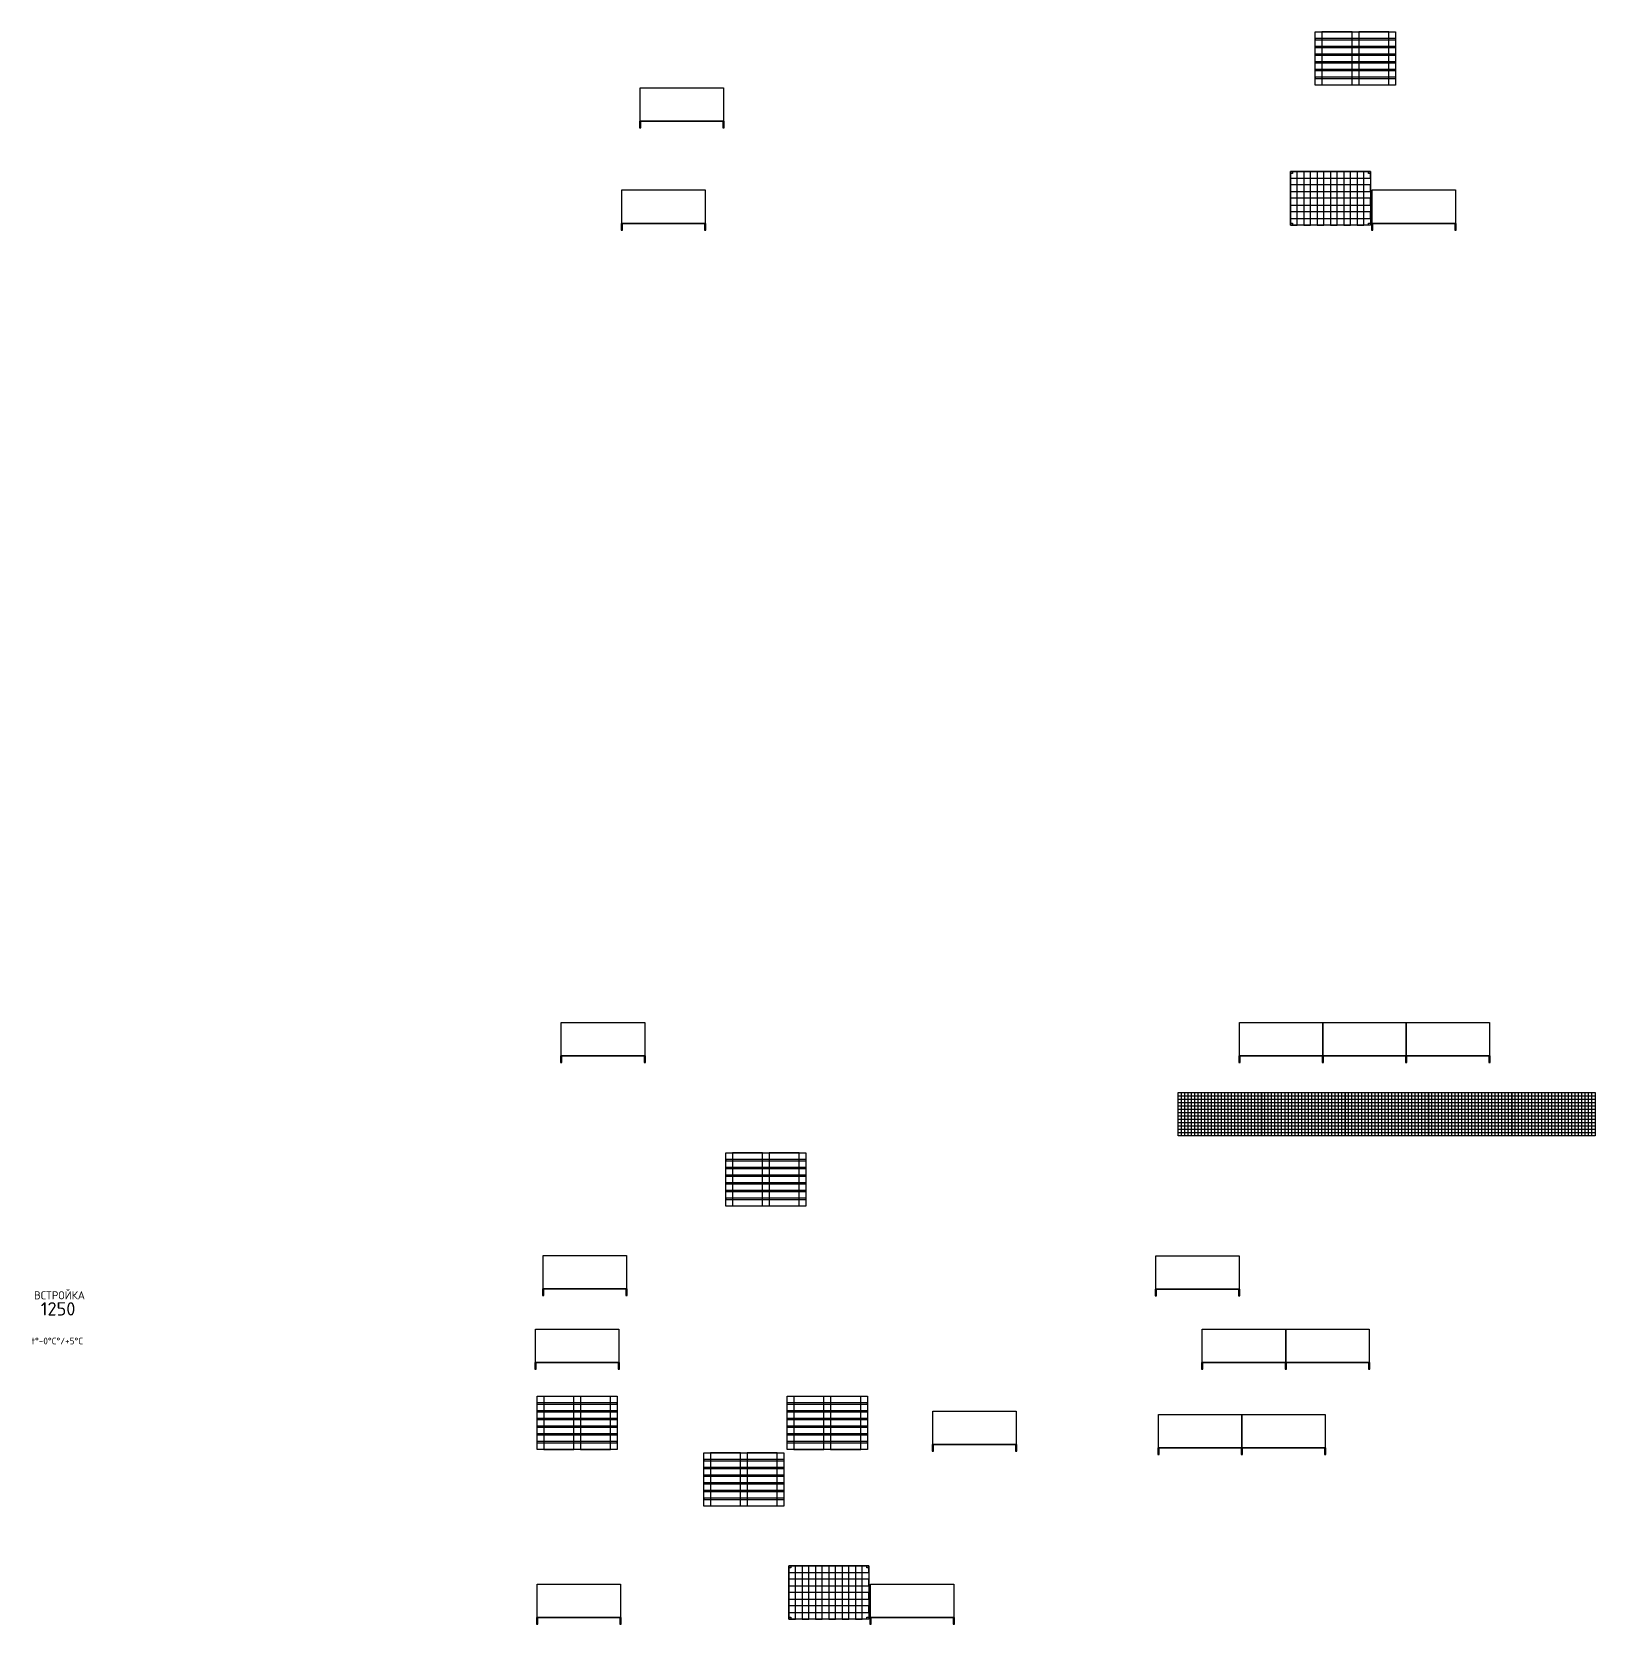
# Model space of a CAD drawing. Extents: x -150237 to 313168, y -187365 to 36962.
# Drawn here: x -150237 to -126799, y -12007 to 11872 of the extents above; entities that cross this region are included whole.
import ezdxf
from ezdxf.enums import TextEntityAlignment as Align

# ---------------------------------------------------------------- set-up
doc = ezdxf.new("R2010")
doc.units = 0
doc.header["$LTSCALE"] = 50
doc.layers.add('оборудованиеOLD', color=90, linetype='CONTINUOUS')
doc.styles.get("Standard").update_dxf_attribs({"font": 'isocpeur.ttf'})

msp = doc.modelspace()

# ---------------------------------------------------------------- linework, layer by layer
at = {"layer": 'оборудованиеOLD', "color": 6}
for p, q in [((-132998.9, -4685.1), (-132998.9, -4035.1)), ((-132948.9, -4685.1), (-132948.9, -4035.1)), ((-132898.9, -4685.1), (-132898.9, -4035.1)), ((-132848.9, -4685.1), (-132848.9, -4035.1)), ((-132798.9, -4685.1), (-132798.9, -4035.1)), ((-132748.9, -4685.1), (-132748.9, -4035.1)), ((-132698.9, -4685.1), (-132698.9, -4035.1)), ((-132648.9, -4685.1), (-132648.9, -4035.1)), ((-132598.9, -4685.1), (-132598.9, -4035.1)), ((-132548.9, -4685.1), (-132548.9, -4035.1)), ((-132498.9, -4685.1), (-132498.9, -4035.1)), ((-132448.9, -4685.1), (-132448.9, -4035.1)), ((-132398.9, -4685.1), (-132398.9, -4035.1)), ((-132348.9, -4685.1), (-132348.9, -4035.1)), ((-132298.9, -4685.1), (-132298.9, -4035.1)), ((-132248.9, -4685.1), (-132248.9, -4035.1)), ((-132198.9, -4685.1), (-132198.9, -4035.1)), ((-132148.9, -4685.1), (-132148.9, -4035.1)), ((-132098.9, -4685.1), (-132098.9, -4035.1)), ((-132048.9, -4685.1), (-132048.9, -4035.1)), ((-131998.9, -4685.1), (-131998.9, -4035.1)), ((-131948.9, -4685.1), (-131948.9, -4035.1)), ((-131898.9, -4685.1), (-131898.9, -4035.1)), ((-131848.9, -4685.1), (-131848.9, -4035.1)), ((-131748.9, -4685.1), (-131748.9, -4035.1)), ((-131698.9, -4685.1), (-131698.9, -4035.1)), ((-131648.9, -4685.1), (-131648.9, -4035.1)), ((-131598.9, -4685.1), (-131598.9, -4035.1)), ((-131548.9, -4685.1), (-131548.9, -4035.1)), ((-131498.9, -4685.1), (-131498.9, -4035.1)), ((-131448.9, -4685.1), (-131448.9, -4035.1)), ((-131398.9, -4685.1), (-131398.9, -4035.1)), ((-131348.9, -4685.1), (-131348.9, -4035.1)), ((-131298.9, -4685.1), (-131298.9, -4035.1)), ((-131248.9, -4685.1), (-131248.9, -4035.1)), ((-131198.9, -4685.1), (-131198.9, -4035.1)), ((-131148.9, -4685.1), (-131148.9, -4035.1)), ((-131098.9, -4685.1), (-131098.9, -4035.1)), ((-131048.9, -4685.1), (-131048.9, -4035.1)), ((-130998.9, -4685.1), (-130998.9, -4035.1)), ((-130948.9, -4685.1), (-130948.9, -4035.1)), ((-130898.9, -4685.1), (-130898.9, -4035.1)), ((-130848.9, -4685.1), (-130848.9, -4035.1)), ((-130798.9, -4685.1), (-130798.9, -4035.1)), ((-130748.9, -4685.1), (-130748.9, -4035.1)), ((-130698.9, -4685.1), (-130698.9, -4035.1)), ((-130648.9, -4685.1), (-130648.9, -4035.1)), ((-130598.9, -4685.1), (-130598.9, -4035.1)), ((-130498.9, -4685.1), (-130498.9, -4035.1)), ((-130448.9, -4685.1), (-130448.9, -4035.1)), ((-130398.9, -4685.1), (-130398.9, -4035.1)), ((-130348.9, -4685.1), (-130348.9, -4035.1)), ((-130298.9, -4685.1), (-130298.9, -4035.1)), ((-130248.9, -4685.1), (-130248.9, -4035.1)), ((-130198.9, -4685.1), (-130198.9, -4035.1)), ((-130148.9, -4685.1), (-130148.9, -4035.1)), ((-130098.9, -4685.1), (-130098.9, -4035.1)), ((-130048.9, -4685.1), (-130048.9, -4035.1)), ((-129998.9, -4685.1), (-129998.9, -4035.1)), ((-129948.9, -4685.1), (-129948.9, -4035.1)), ((-129898.9, -4685.1), (-129898.9, -4035.1)), ((-129848.9, -4685.1), (-129848.9, -4035.1)), ((-129798.9, -4685.1), (-129798.9, -4035.1)), ((-129748.9, -4685.1), (-129748.9, -4035.1)), ((-129698.9, -4685.1), (-129698.9, -4035.1)), ((-129648.9, -4685.1), (-129648.9, -4035.1)), ((-129598.9, -4685.1), (-129598.9, -4035.1)), ((-129548.9, -4685.1), (-129548.9, -4035.1)), ((-129498.9, -4685.1), (-129498.9, -4035.1)), ((-129448.9, -4685.1), (-129448.9, -4035.1)), ((-129398.9, -4685.1), (-129398.9, -4035.1)), ((-129348.9, -4685.1), (-129348.9, -4035.1)), ((-129248.9, -4685.1), (-129248.9, -4035.1)), ((-129198.9, -4685.1), (-129198.9, -4035.1)), ((-129148.9, -4685.1), (-129148.9, -4035.1)), ((-129098.9, -4685.1), (-129098.9, -4035.1)), ((-129048.9, -4685.1), (-129048.9, -4035.1)), ((-128998.9, -4685.1), (-128998.9, -4035.1)), ((-128948.9, -4685.1), (-128948.9, -4035.1)), ((-128898.9, -4685.1), (-128898.9, -4035.1)), ((-128848.9, -4685.1), (-128848.9, -4035.1)), ((-128798.9, -4685.1), (-128798.9, -4035.1)), ((-128748.9, -4685.1), (-128748.9, -4035.1)), ((-128698.9, -4685.1), (-128698.9, -4035.1)), ((-128648.9, -4685.1), (-128648.9, -4035.1)), ((-128598.9, -4685.1), (-128598.9, -4035.1)), ((-128548.9, -4685.1), (-128548.9, -4035.1)), ((-128498.9, -4685.1), (-128498.9, -4035.1)), ((-128448.9, -4685.1), (-128448.9, -4035.1)), ((-128398.9, -4685.1), (-128398.9, -4035.1)), ((-128348.9, -4685.1), (-128348.9, -4035.1)), ((-128298.9, -4685.1), (-128298.9, -4035.1)), ((-128248.9, -4685.1), (-128248.9, -4035.1)), ((-128198.9, -4685.1), (-128198.9, -4035.1)), ((-128148.9, -4685.1), (-128148.9, -4035.1)), ((-128098.9, -4685.1), (-128098.9, -4035.1)), ((-127998.9, -4685.1), (-127998.9, -4035.1)), ((-127948.9, -4685.1), (-127948.9, -4035.1)), ((-127898.9, -4685.1), (-127898.9, -4035.1)), ((-127848.9, -4685.1), (-127848.9, -4035.1)), ((-127798.9, -4685.1), (-127798.9, -4035.1)), ((-127748.9, -4685.1), (-127748.9, -4035.1)), ((-127698.9, -4685.1), (-127698.9, -4035.1)), ((-127648.9, -4685.1), (-127648.9, -4035.1)), ((-127598.9, -4685.1), (-127598.9, -4035.1)), ((-127548.9, -4685.1), (-127548.9, -4035.1)), ((-127498.9, -4685.1), (-127498.9, -4035.1)), ((-127448.9, -4685.1), (-127448.9, -4035.1)), ((-127398.9, -4685.1), (-127398.9, -4035.1)), ((-127348.9, -4685.1), (-127348.9, -4035.1)), ((-127298.9, -4685.1), (-127298.9, -4035.1)), ((-127248.9, -4685.1), (-127248.9, -4035.1)), ((-127198.9, -4685.1), (-127198.9, -4035.1)), ((-127148.9, -4685.1), (-127148.9, -4035.1)), ((-127098.9, -4685.1), (-127098.9, -4035.1)), ((-127048.9, -4685.1), (-127048.9, -4035.1)), ((-126998.9, -4685.1), (-126998.9, -4035.1)), ((-126948.9, -4685.1), (-126948.9, -4035.1)), ((-126898.9, -4685.1), (-126898.9, -4035.1)), ((-126848.9, -4685.1), (-126848.9, -4035.1)), ((-133048.9, -4085.1), (-131798.9, -4085.1)), ((-133048.9, -4135.1), (-131798.9, -4135.1)), ((-133048.9, -4185.1), (-131798.9, -4185.1)), ((-133048.9, -4235.1), (-131798.9, -4235.1)), ((-133048.9, -4285.1), (-131798.9, -4285.1)), ((-131798.9, -4085.1), (-130548.9, -4085.1)), ((-131798.9, -4135.1), (-130548.9, -4135.1)), ((-131798.9, -4185.1), (-130548.9, -4185.1)), ((-131798.9, -4235.1), (-130548.9, -4235.1)), ((-131798.9, -4285.1), (-130548.9, -4285.1)), ((-130548.9, -4085.1), (-129298.9, -4085.1)), ((-130548.9, -4135.1), (-129298.9, -4135.1)), ((-130548.9, -4185.1), (-129298.9, -4185.1)), ((-130548.9, -4235.1), (-129298.9, -4235.1)), ((-130548.9, -4285.1), (-129298.9, -4285.1)), ((-129298.9, -4085.1), (-128048.9, -4085.1)), ((-129298.9, -4135.1), (-128048.9, -4135.1)), ((-129298.9, -4185.1), (-128048.9, -4185.1)), ((-129298.9, -4235.1), (-128048.9, -4235.1)), ((-129298.9, -4285.1), (-128048.9, -4285.1)), ((-128048.9, -4085.1), (-126798.9, -4085.1)), ((-128048.9, -4135.1), (-126798.9, -4135.1)), ((-128048.9, -4185.1), (-126798.9, -4185.1)), ((-128048.9, -4235.1), (-126798.9, -4235.1)), ((-128048.9, -4285.1), (-126798.9, -4285.1)), ((-133048.9, -4335.1), (-131798.9, -4335.1)), ((-133048.9, -4385.1), (-131798.9, -4385.1)), ((-133048.9, -4435.1), (-131798.9, -4435.1)), ((-133048.9, -4485.1), (-131798.9, -4485.1)), ((-133048.9, -4535.1), (-131798.9, -4535.1)), ((-131798.9, -4335.1), (-130548.9, -4335.1)), ((-131798.9, -4385.1), (-130548.9, -4385.1)), ((-131798.9, -4435.1), (-130548.9, -4435.1)), ((-131798.9, -4485.1), (-130548.9, -4485.1)), ((-131798.9, -4535.1), (-130548.9, -4535.1)), ((-130548.9, -4335.1), (-129298.9, -4335.1)), ((-130548.9, -4385.1), (-129298.9, -4385.1)), ((-130548.9, -4435.1), (-129298.9, -4435.1)), ((-130548.9, -4485.1), (-129298.9, -4485.1)), ((-130548.9, -4535.1), (-129298.9, -4535.1)), ((-129298.9, -4335.1), (-128048.9, -4335.1)), ((-129298.9, -4385.1), (-128048.9, -4385.1)), ((-129298.9, -4435.1), (-128048.9, -4435.1)), ((-129298.9, -4485.1), (-128048.9, -4485.1)), ((-129298.9, -4535.1), (-128048.9, -4535.1)), ((-128048.9, -4335.1), (-126798.9, -4335.1)), ((-128048.9, -4385.1), (-126798.9, -4385.1)), ((-128048.9, -4435.1), (-126798.9, -4435.1)), ((-128048.9, -4485.1), (-126798.9, -4485.1)), ((-128048.9, -4535.1), (-126798.9, -4535.1)), ((-133048.9, -4585.1), (-131798.9, -4585.1)), ((-133048.9, -4635.1), (-131798.9, -4635.1)), ((-131798.9, -4585.1), (-130548.9, -4585.1)), ((-131798.9, -4635.1), (-130548.9, -4635.1)), ((-130548.9, -4585.1), (-129298.9, -4585.1)), ((-130548.9, -4635.1), (-129298.9, -4635.1)), ((-129298.9, -4585.1), (-128048.9, -4585.1)), ((-129298.9, -4635.1), (-128048.9, -4635.1)), ((-128048.9, -4585.1), (-126798.9, -4585.1)), ((-128048.9, -4635.1), (-126798.9, -4635.1))]:
    msp.add_line(p, q, dxfattribs=at)
at = {"layer": 'оборудованиеOLD', "color": 30}
for points in [[(-129794.3, 11872), (-129794.3, 11072), (-130994.3, 11072), (-130994.3, 11872), (-129794.3, 11872), (-129794.3, 11772), (-130994.3, 11772), (-130994.3, 11752), (-129794.3, 11752), (-129794.3, 11652), (-130994.3, 11652), (-130994.3, 11637), (-129794.3, 11637), (-129794.3, 11537), (-130994.3, 11537), (-130994.3, 11522), (-129794.3, 11522), (-129794.3, 11422), (-130994.3, 11422), (-130994.3, 11407), (-129794.3, 11407), (-129794.3, 11307), (-130994.3, 11307), (-130994.3, 11292), (-129794.3, 11292), (-129794.3, 11192), (-130994.3, 11192), (-130994.3, 11172), (-129794.3, 11172), (-129794.3, 11072), (-129894.3, 11072), (-129894.3, 11872), (-130344.3, 11872), (-130344.3, 11072), (-130444.3, 11072), (-130444.3, 11872), (-130894.3, 11872), (-130894.3, 11072)], [(-138632.4, -4940.8), (-138632.4, -5740.8), (-139832.4, -5740.8), (-139832.4, -4940.8), (-138632.4, -4940.8), (-138632.4, -5040.8), (-139832.4, -5040.8), (-139832.4, -5060.8), (-138632.4, -5060.8), (-138632.4, -5160.8), (-139832.4, -5160.8), (-139832.4, -5175.8), (-138632.4, -5175.8), (-138632.4, -5275.8), (-139832.4, -5275.8), (-139832.4, -5290.8), (-138632.4, -5290.8), (-138632.4, -5390.8), (-139832.4, -5390.8), (-139832.4, -5405.8), (-138632.4, -5405.8), (-138632.4, -5505.8), (-139832.4, -5505.8), (-139832.4, -5520.8), (-138632.4, -5520.8), (-138632.4, -5620.8), (-139832.4, -5620.8), (-139832.4, -5640.8), (-138632.4, -5640.8), (-138632.4, -5740.8), (-138732.4, -5740.8), (-138732.4, -4940.8), (-139182.4, -4940.8), (-139182.4, -5740.8), (-139282.4, -5740.8), (-139282.4, -4940.8), (-139732.4, -4940.8), (-139732.4, -5740.8)], [(-142660.9, -9387.4), (-142660.9, -8587.4), (-141460.9, -8587.4), (-141460.9, -9387.4), (-142660.9, -9387.4), (-142660.9, -9287.4), (-141460.9, -9287.4), (-141460.9, -9267.4), (-142660.9, -9267.4), (-142660.9, -9167.4), (-141460.9, -9167.4), (-141460.9, -9152.4), (-142660.9, -9152.4), (-142660.9, -9052.4), (-141460.9, -9052.4), (-141460.9, -9037.4), (-142660.9, -9037.4), (-142660.9, -8937.4), (-141460.9, -8937.4), (-141460.9, -8922.4), (-142660.9, -8922.4), (-142660.9, -8822.4), (-141460.9, -8822.4), (-141460.9, -8807.4), (-142660.9, -8807.4), (-142660.9, -8707.4), (-141460.9, -8707.4), (-141460.9, -8687.4), (-142660.9, -8687.4), (-142660.9, -8587.4), (-142560.9, -8587.4), (-142560.9, -9387.4), (-142110.9, -9387.4), (-142110.9, -8587.4), (-142010.9, -8587.4), (-142010.9, -9387.4), (-141560.9, -9387.4), (-141560.9, -8587.4)], [(-138910.9, -9387.4), (-138910.9, -8587.4), (-137710.9, -8587.4), (-137710.9, -9387.4), (-138910.9, -9387.4), (-138910.9, -9287.4), (-137710.9, -9287.4), (-137710.9, -9267.4), (-138910.9, -9267.4), (-138910.9, -9167.4), (-137710.9, -9167.4), (-137710.9, -9152.4), (-138910.9, -9152.4), (-138910.9, -9052.4), (-137710.9, -9052.4), (-137710.9, -9037.4), (-138910.9, -9037.4), (-138910.9, -8937.4), (-137710.9, -8937.4), (-137710.9, -8922.4), (-138910.9, -8922.4), (-138910.9, -8822.4), (-137710.9, -8822.4), (-137710.9, -8807.4), (-138910.9, -8807.4), (-138910.9, -8707.4), (-137710.9, -8707.4), (-137710.9, -8687.4), (-138910.9, -8687.4), (-138910.9, -8587.4), (-138810.9, -8587.4), (-138810.9, -9387.4), (-138360.9, -9387.4), (-138360.9, -8587.4), (-138260.9, -8587.4), (-138260.9, -9387.4), (-137810.9, -9387.4), (-137810.9, -8587.4)], [(-138960.9, -9437.4), (-138960.9, -10237.4), (-140160.9, -10237.4), (-140160.9, -9437.4), (-138960.9, -9437.4), (-138960.9, -9537.4), (-140160.9, -9537.4), (-140160.9, -9557.4), (-138960.9, -9557.4), (-138960.9, -9657.4), (-140160.9, -9657.4), (-140160.9, -9672.4), (-138960.9, -9672.4), (-138960.9, -9772.4), (-140160.9, -9772.4), (-140160.9, -9787.4), (-138960.9, -9787.4), (-138960.9, -9887.4), (-140160.9, -9887.4), (-140160.9, -9902.4), (-138960.9, -9902.4), (-138960.9, -10002.4), (-140160.9, -10002.4), (-140160.9, -10017.4), (-138960.9, -10017.4), (-138960.9, -10117.4), (-140160.9, -10117.4), (-140160.9, -10137.4), (-138960.9, -10137.4), (-138960.9, -10237.4), (-139060.9, -10237.4), (-139060.9, -9437.4), (-139510.9, -9437.4), (-139510.9, -10237.4), (-139610.9, -10237.4), (-139610.9, -9437.4), (-140060.9, -9437.4), (-140060.9, -10237.4)]]:
    msp.add_lwpolyline(points, dxfattribs=at)
at = {"layer": 'оборудованиеOLD', "color": 3}
for points in [[(-141117.8, 10531.2), (-141117.8, 11031.2), (-139867.8, 11031.2), (-139867.8, 10531.2), (-141117.8, 10531.2), (-141127.8, 10531.2), (-141127.8, 10431.2), (-141107.8, 10431.2), (-141107.8, 10531.2), (-139877.8, 10531.2), (-139877.8, 10431.2), (-139857.8, 10431.2), (-139857.8, 10531.2), (-139867.8, 10531.2)], [(-141392.4, 9000.3), (-141392.4, 9500.3), (-140142.4, 9500.3), (-140142.4, 9000.3), (-141392.4, 9000.3), (-141402.4, 9000.3), (-141402.4, 8900.3), (-141382.4, 8900.3), (-141382.4, 9000.3), (-140152.4, 9000.3), (-140152.4, 8900.3), (-140132.4, 8900.3), (-140132.4, 9000.3), (-140142.4, 9000.3)], [(-130142.4, 9000.3), (-130142.4, 9500.3), (-128892.4, 9500.3), (-128892.4, 9000.3), (-130142.4, 9000.3), (-130152.4, 9000.3), (-130152.4, 8900.3), (-130132.4, 8900.3), (-130132.4, 9000.3), (-128902.4, 9000.3), (-128902.4, 8900.3), (-128882.4, 8900.3), (-128882.4, 9000.3), (-128892.4, 9000.3)], [(-142299, -3485.9), (-142299, -2985.9), (-141049, -2985.9), (-141049, -3485.9), (-142299, -3485.9), (-142309, -3485.9), (-142309, -3585.9), (-142289, -3585.9), (-142289, -3485.9), (-141059, -3485.9), (-141059, -3585.9), (-141039, -3585.9), (-141039, -3485.9), (-141049, -3485.9)], [(-132131, -3485.9), (-132131, -2985.9), (-130881, -2985.9), (-130881, -3485.9), (-132131, -3485.9), (-132141, -3485.9), (-132141, -3585.9), (-132121, -3585.9), (-132121, -3485.9), (-130891, -3485.9), (-130891, -3585.9), (-130871, -3585.9), (-130871, -3485.9), (-130881, -3485.9)], [(-130881, -3485.9), (-130881, -2985.9), (-129631, -2985.9), (-129631, -3485.9), (-130881, -3485.9), (-130891, -3485.9), (-130891, -3585.9), (-130871, -3585.9), (-130871, -3485.9), (-129641, -3485.9), (-129641, -3585.9), (-129621, -3585.9), (-129621, -3485.9), (-129631, -3485.9)], [(-129631, -3485.9), (-129631, -2985.9), (-128381, -2985.9), (-128381, -3485.9), (-129631, -3485.9), (-129641, -3485.9), (-129641, -3585.9), (-129621, -3585.9), (-129621, -3485.9), (-128391, -3485.9), (-128391, -3585.9), (-128371, -3585.9), (-128371, -3485.9), (-128381, -3485.9)], [(-142570.8, -6979.6), (-142570.8, -6479.6), (-141320.8, -6479.6), (-141320.8, -6979.6), (-142570.8, -6979.6), (-142580.8, -6979.6), (-142580.8, -7079.6), (-142560.8, -7079.6), (-142560.8, -6979.6), (-141330.8, -6979.6), (-141330.8, -7079.6), (-141310.8, -7079.6), (-141310.8, -6979.6), (-141320.8, -6979.6)], [(-133384.1, -6983.4), (-133384.1, -6483.4), (-132134.1, -6483.4), (-132134.1, -6983.4), (-133384.1, -6983.4), (-133394.1, -6983.4), (-133394.1, -7083.4), (-133374.1, -7083.4), (-133374.1, -6983.4), (-132144.1, -6983.4), (-132144.1, -7083.4), (-132124.1, -7083.4), (-132124.1, -6983.4), (-132134.1, -6983.4)], [(-142688.6, -8082), (-142688.6, -7582), (-141438.6, -7582), (-141438.6, -8082), (-142688.6, -8082), (-142698.6, -8082), (-142698.6, -8182), (-142678.6, -8182), (-142678.6, -8082), (-141448.6, -8082), (-141448.6, -8182), (-141428.6, -8182), (-141428.6, -8082), (-141438.6, -8082)], [(-132688.6, -8082), (-132688.6, -7582), (-131438.6, -7582), (-131438.6, -8082), (-132688.6, -8082), (-132698.6, -8082), (-132698.6, -8182), (-132678.6, -8182), (-132678.6, -8082), (-131448.6, -8082), (-131448.6, -8182), (-131428.6, -8182), (-131428.6, -8082), (-131438.6, -8082)], [(-131438.6, -8082), (-131438.6, -7582), (-130188.6, -7582), (-130188.6, -8082), (-131438.6, -8082), (-131448.6, -8082), (-131448.6, -8182), (-131428.6, -8182), (-131428.6, -8082), (-130198.6, -8082), (-130198.6, -8182), (-130178.6, -8182), (-130178.6, -8082), (-130188.6, -8082)], [(-136728.2, -9313.8), (-136728.2, -8813.8), (-135478.2, -8813.8), (-135478.2, -9313.8), (-136728.2, -9313.8), (-136738.2, -9313.8), (-136738.2, -9413.8), (-136718.2, -9413.8), (-136718.2, -9313.8), (-135488.2, -9313.8), (-135488.2, -9413.8), (-135468.2, -9413.8), (-135468.2, -9313.8), (-135478.2, -9313.8)], [(-133347.1, -9365.2), (-133347.1, -8865.2), (-132097.1, -8865.2), (-132097.1, -9365.2), (-133347.1, -9365.2), (-133357.1, -9365.2), (-133357.1, -9465.2), (-133337.1, -9465.2), (-133337.1, -9365.2), (-132107.1, -9365.2), (-132107.1, -9465.2), (-132087.1, -9465.2), (-132087.1, -9365.2), (-132097.1, -9365.2)], [(-132097.1, -9365.2), (-132097.1, -8865.2), (-130847.1, -8865.2), (-130847.1, -9365.2), (-132097.1, -9365.2), (-132107.1, -9365.2), (-132107.1, -9465.2), (-132087.1, -9465.2), (-132087.1, -9365.2), (-130857.1, -9365.2), (-130857.1, -9465.2), (-130837.1, -9465.2), (-130837.1, -9365.2), (-130847.1, -9365.2)], [(-142663.4, -11907.4), (-142663.4, -11407.4), (-141413.4, -11407.4), (-141413.4, -11907.4), (-142663.4, -11907.4), (-142673.4, -11907.4), (-142673.4, -12007.4), (-142653.4, -12007.4), (-142653.4, -11907.4), (-141423.4, -11907.4), (-141423.4, -12007.4), (-141403.4, -12007.4), (-141403.4, -11907.4), (-141413.4, -11907.4)], [(-137663.4, -11907.4), (-137663.4, -11407.4), (-136413.4, -11407.4), (-136413.4, -11907.4), (-137663.4, -11907.4), (-137673.4, -11907.4), (-137673.4, -12007.4), (-137653.4, -12007.4), (-137653.4, -11907.4), (-136423.4, -11907.4), (-136423.4, -12007.4), (-136403.4, -12007.4), (-136403.4, -11907.4), (-136413.4, -11907.4)]]:
    msp.add_lwpolyline(points, dxfattribs=at)
at = {"layer": 'оборудованиеOLD', "color": 252}
for points in [[(-130167.4, 8975.3), (-131367.4, 8975.3), (-131367.4, 9075.3), (-130167.4, 9075.3), (-130167.4, 9175.3), (-131367.4, 9175.3), (-131367.4, 9275.3), (-130167.4, 9275.3), (-130167.4, 9375.3), (-131367.4, 9375.3), (-131367.4, 9475.3), (-130167.4, 9475.3), (-130167.4, 9575.3), (-131367.4, 9575.3), (-131367.4, 9675.3), (-130167.4, 9675.3), (-130167.4, 9775.3), (-131367.4, 9775.3), (-131367.4, 8975.3), (-131267.4, 8975.3), (-131267.4, 9775.3), (-131167.4, 9775.3), (-131167.4, 8975.3), (-131067.4, 8975.3), (-131067.4, 9775.3), (-130967.4, 9775.3), (-130967.4, 8975.3), (-130867.4, 8975.3), (-130867.4, 9775.3), (-130767.4, 9775.3), (-130767.4, 8975.3), (-130667.4, 8975.3), (-130667.4, 9775.3), (-130567.4, 9775.3), (-130567.4, 8975.3), (-130467.4, 8975.3), (-130467.4, 9775.3), (-130367.4, 9775.3), (-130367.4, 8975.3), (-130267.4, 8975.3), (-130267.4, 9775.3), (-130167.4, 9775.3), (-130167.4, 8975.3), (-130197.4, 8975.3), (-130197.4, 9005.3), (-130167.4, 9005.3), (-130167.4, 8975.3), (-131367.4, 8975.3), (-131367.4, 9005.3), (-131337.4, 9005.3), (-131337.4, 8975.3), (-131367.4, 8975.3), (-131367.4, 9775.3), (-131337.4, 9775.3), (-131337.4, 9745.3), (-131367.4, 9745.3), (-131367.4, 9775.3), (-130167.4, 9775.3), (-130167.4, 9745.3), (-130197.4, 9745.3), (-130197.4, 9775.3), (-130167.4, 9775.3), (-130167.4, 8975.3)], [(-137688.4, -11932.4), (-138888.4, -11932.4), (-138888.4, -11832.4), (-137688.4, -11832.4), (-137688.4, -11732.4), (-138888.4, -11732.4), (-138888.4, -11632.4), (-137688.4, -11632.4), (-137688.4, -11532.4), (-138888.4, -11532.4), (-138888.4, -11432.4), (-137688.4, -11432.4), (-137688.4, -11332.4), (-138888.4, -11332.4), (-138888.4, -11232.4), (-137688.4, -11232.4), (-137688.4, -11132.4), (-138888.4, -11132.4), (-138888.4, -11932.4), (-138788.4, -11932.4), (-138788.4, -11132.4), (-138688.4, -11132.4), (-138688.4, -11932.4), (-138588.4, -11932.4), (-138588.4, -11132.4), (-138488.4, -11132.4), (-138488.4, -11932.4), (-138388.4, -11932.4), (-138388.4, -11132.4), (-138288.4, -11132.4), (-138288.4, -11932.4), (-138188.4, -11932.4), (-138188.4, -11132.4), (-138088.4, -11132.4), (-138088.4, -11932.4), (-137988.4, -11932.4), (-137988.4, -11132.4), (-137888.4, -11132.4), (-137888.4, -11932.4), (-137788.4, -11932.4), (-137788.4, -11132.4), (-137688.4, -11132.4), (-137688.4, -11932.4), (-137718.4, -11932.4), (-137718.4, -11902.4), (-137688.4, -11902.4), (-137688.4, -11932.4), (-138888.4, -11932.4), (-138888.4, -11902.4), (-138858.4, -11902.4), (-138858.4, -11932.4), (-138888.4, -11932.4), (-138888.4, -11132.4), (-138858.4, -11132.4), (-138858.4, -11162.4), (-138888.4, -11162.4), (-138888.4, -11132.4), (-137688.4, -11132.4), (-137688.4, -11162.4), (-137718.4, -11162.4), (-137718.4, -11132.4), (-137688.4, -11132.4), (-137688.4, -11932.4)]]:
    msp.add_lwpolyline(points, dxfattribs=at)
at = {"layer": 'оборудованиеOLD', "color": 6}
for points in [[(-131798.9, -4685.1), (-133048.9, -4685.1), (-133048.9, -4035.1), (-131798.9, -4035.1)], [(-130548.9, -4685.1), (-131798.9, -4685.1), (-131798.9, -4035.1), (-130548.9, -4035.1)], [(-129298.9, -4685.1), (-130548.9, -4685.1), (-130548.9, -4035.1), (-129298.9, -4035.1)], [(-128048.9, -4685.1), (-129298.9, -4685.1), (-129298.9, -4035.1), (-128048.9, -4035.1)], [(-126798.9, -4685.1), (-128048.9, -4685.1), (-128048.9, -4035.1), (-126798.9, -4035.1)]]:
    msp.add_lwpolyline(points, close=True, dxfattribs=at)

# ---------------------------------------------------------------- texts
at = {"layer": 'оборудованиеOLD', "color": 1}
msp.add_text('1250', height=200, dxfattribs=at).set_placement((-149843.9, -7379), align=Align.CENTER)
at = {"layer": 'оборудованиеOLD', "color": 1, "attachment_point": 5}
for s, insert, char_height, width in [('ВСТРОЙКА', (-149822.7, -7076), 120, 1221.75), ('t°-0°C°/+5°C', (-149855.2, -7761.2), 100, 1398.896)]:
    msp.add_mtext(s, dxfattribs=dict(at, insert=insert, char_height=char_height, width=width))

doc.saveas('drawing.dxf')
